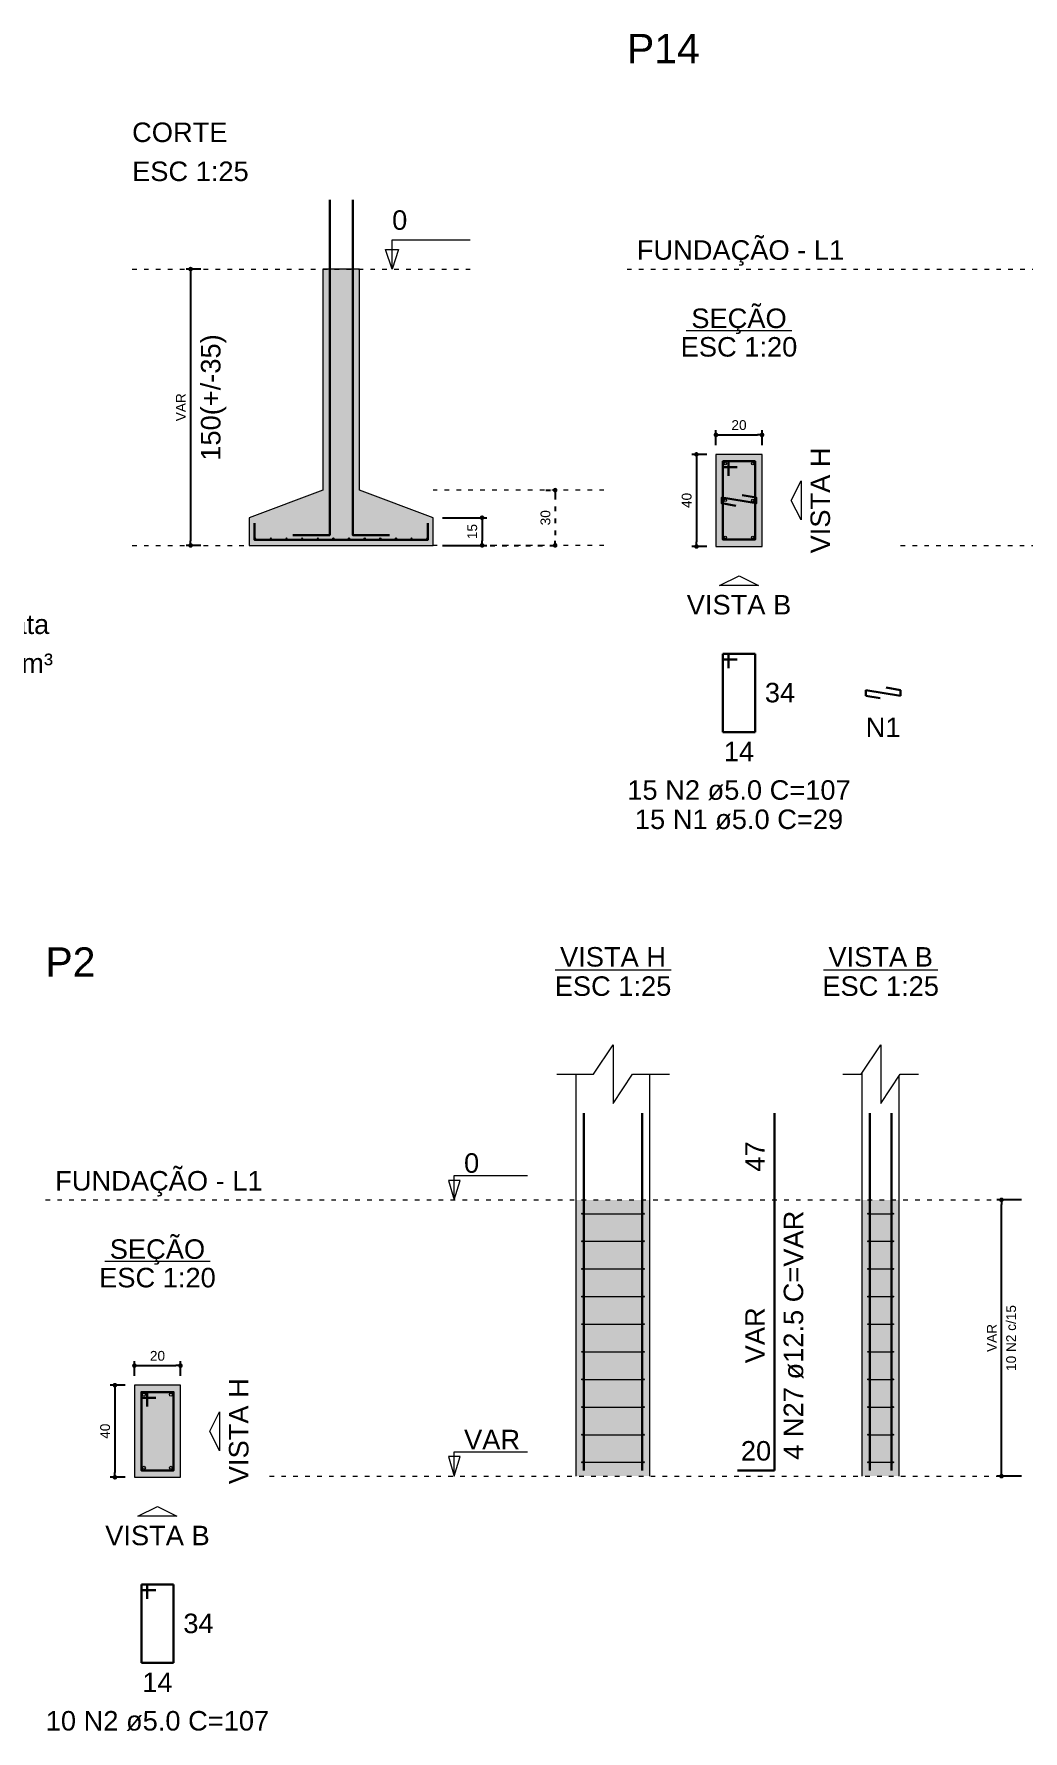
# Model space of a CAD drawing. Header units: millimetres. Extents: x 180 to 11148, y -1598 to 1045.
# Drawn here: x 637.84 to 659.32, y 4.95 to 41.81 of the extents above; entities that cross this region are included whole.
import ezdxf

# ---------------------------------------------------------------- set-up
doc = ezdxf.new("R2010")
doc.units = ezdxf.units.MM
doc.header["$MEASUREMENT"] = 0
doc.linetypes.add('DOT2', pattern=[3.175, 0, -3.175])
for name, color, linetype, lineweight in [('Descrição da armadura', 7, 'Continuous', 5), ('DT-Armadura', 2, 'Continuous', 30), ('DT-Barras na forma', 2, 'Continuous', 30), ('DT-Barras no corte', 5, 'Continuous', 5), ('DT-Barras rebatidas', 2, 'Continuous', 30), ('DT-Cotas', 9, 'Continuous', 5), ('DT-Estribos na forma', 5, 'Continuous', 5), ('DT-Forma', 5, 'Continuous', 5), ('DT-Hachura sapatas em corte', 43, 'Continuous', 5), ('DT-Hachura seção pilares', 252, 'Continuous', 5), ('DT-Hachura vista pilares', 252, 'Continuous', 5), ('DT-Pontilhado', 9, 'DOT2', 5), ('DT-Textos', 7, 'Continuous', 5), ('DT-Título', 3, 'Continuous', 20), ('Textos armaduras', 7, 'Continuous', 5)]:
    doc.layers.add(name, color=color, linetype=linetype, lineweight=lineweight)
doc.styles.add('Arial', font='arial.ttf')
doc.dimstyles.new('UM_20.000000', dxfattribs={"dimtxt": 0.18, "dimasz": 0.1, "dimexe": 0.1, "dimexo": 0.2, "dimgap": 0, "dimtad": 1, "dimtih": 1, "dimtoh": 1, "dimdec": 1, "dimlfac": 20, "dimzin": 0, "dimdsep": 46, "dimtxsty": 'Standard', "dimcen": 0.09, "dimdle": 0.1, "dimadec": 1, "dimazin": 2, "dimtfac": 1, "dimtdec": 4, "dimtofl": 0, "dimtmove": 0, "dimatfit": 3, "dimfxl": 1, "dimtolj": 1, "dimarcsym": 0})
doc.dimstyles.new('UM_25.000000', dxfattribs={"dimtxt": 0.18, "dimasz": 0.1, "dimexe": 0.1, "dimexo": 0.2, "dimgap": 0, "dimtad": 1, "dimtih": 1, "dimtoh": 1, "dimdec": 1, "dimlfac": 25, "dimzin": 0, "dimdsep": 46, "dimtxsty": 'Standard', "dimcen": 0.09, "dimdle": 0.1, "dimadec": 1, "dimazin": 2, "dimtfac": 1, "dimtdec": 4, "dimtofl": 0, "dimtmove": 0, "dimatfit": 3, "dimfxl": 1, "dimtolj": 1, "dimarcsym": 0})

# ---------------------------------------------------------------- blocks, each defined once
blk = doc.blocks.new('_Dot')
at = {"color": 0, "linetype": 'ByBlock', "lineweight": -2}
blk.add_line((-0.5, 0), (-1, 0), dxfattribs=at)
at = {"color": 0, "linetype": 'ByBlock', "const_width": 0.5}
blk.add_lwpolyline([(-0.25, 0, 1), (0.25, 0, 1)], format="xyb", close=True, dxfattribs=at)
blk = doc.blocks.new('*D128')
at = {"layer": 'Defpoints', "color": 0, "transparency": 16777216}
for p in [(641.667, 36.701), (641.243, 30.701), (641.667, 30.701)]:
    blk.add_point(p, dxfattribs=at)
at = {"layer": 'DT-Cotas', "color": 0, "lineweight": -2, "transparency": 16777216}
for p, q in [((641.467, 36.701), (641.143, 36.701)), ((641.243, 36.601), (641.243, 30.801)), ((641.467, 30.701), (641.143, 30.701))]:
    blk.add_line(p, q, dxfattribs=at)
at = {"layer": 'DT-Cotas', "color": 0, "lineweight": -2, "transparency": 16777216, "xscale": 0.1000000014901161, "yscale": 0.1000000014901161, "zscale": 0.1000000014901161}
for p, rotation in [((641.243, 36.701), 90), ((641.243, 30.701), 270)]:
    blk.add_blockref('_Dot', p, dxfattribs=dict(at, rotation=rotation))
at = {"layer": 'DT-Cotas', "transparency": 16777216, "insert": (641.031, 33.701), "char_height": 0.2118, "attachment_point": 5, "rotation": 90, "style": 'Arial'}
blk.add_mtext('\\A1;VAR', dxfattribs=at)
blk = doc.blocks.new('*D129')
at = {"layer": 'Defpoints', "color": 0, "transparency": 16777216}
for p in [(646.514, 31.301), (646.514, 30.701), (647.573, 30.701)]:
    blk.add_point(p, dxfattribs=at)
at = {"layer": 'DT-Cotas', "color": 0, "lineweight": -2, "transparency": 16777216}
for p, q in [((646.714, 31.301), (647.673, 31.301)), ((647.573, 31.201), (647.573, 30.801)), ((646.714, 30.701), (647.673, 30.701))]:
    blk.add_line(p, q, dxfattribs=at)
at = {"layer": 'DT-Cotas', "color": 0, "lineweight": -2, "transparency": 16777216, "xscale": 0.1000000014901161, "yscale": 0.1000000014901161, "zscale": 0.1000000014901161}
for p, rotation in [((647.573, 31.301), 90), ((647.573, 30.701), 270)]:
    blk.add_blockref('_Dot', p, dxfattribs=dict(at, rotation=rotation))
at = {"layer": 'DT-Cotas', "transparency": 16777216, "insert": (647.361, 31.001), "char_height": 0.2118, "attachment_point": 5, "rotation": 90, "style": 'Arial'}
blk.add_mtext('\\A1;15', dxfattribs=at)
blk = doc.blocks.new('*D130')
at = {"layer": 'Defpoints', "color": 0, "ltscale": 0.05, "transparency": 16777216}
for p in [(649.161, 31.901), (646.514, 30.701), (649.161, 30.701)]:
    blk.add_point(p, dxfattribs=at)
at = {"layer": 'DT-Pontilhado', "color": 0, "lineweight": -2, "ltscale": 0.05, "transparency": 16777216}
for p, q in [((648.961, 31.901), (649.061, 31.901)), ((649.161, 31.801), (649.161, 30.801)), ((646.714, 30.701), (649.261, 30.701))]:
    blk.add_line(p, q, dxfattribs=at)
at = {"layer": 'DT-Pontilhado', "color": 0, "lineweight": -2, "ltscale": 0.05, "transparency": 16777216, "xscale": 0.1000000014901161, "yscale": 0.1000000014901161, "zscale": 0.1000000014901161}
for p, rotation in [((649.161, 31.901), 90), ((649.161, 30.701), 270)]:
    blk.add_blockref('_Dot', p, dxfattribs=dict(at, rotation=rotation))
at = {"layer": 'DT-Pontilhado', "ltscale": 0.05, "transparency": 16777216, "insert": (648.95, 31.301), "char_height": 0.2118, "attachment_point": 5, "rotation": 90, "style": 'Arial'}
blk.add_mtext('\\A1;30', dxfattribs=at)
blk = doc.blocks.new('*D131')
at = {"layer": 'Defpoints', "color": 0, "transparency": 16777216}
for p in [(652.653, 32.677), (652.229, 30.677), (652.653, 30.677)]:
    blk.add_point(p, dxfattribs=at)
at = {"layer": 'DT-Cotas', "color": 0, "lineweight": -2, "transparency": 16777216}
for p, q in [((652.453, 32.677), (652.129, 32.677)), ((652.229, 32.577), (652.229, 30.777)), ((652.453, 30.677), (652.129, 30.677))]:
    blk.add_line(p, q, dxfattribs=at)
at = {"layer": 'DT-Cotas', "color": 0, "lineweight": -2, "transparency": 16777216, "xscale": 0.1000000014901161, "yscale": 0.1000000014901161, "zscale": 0.1000000014901161}
for p, rotation in [((652.229, 32.677), 90), ((652.229, 30.677), 270)]:
    blk.add_blockref('_Dot', p, dxfattribs=dict(at, rotation=rotation))
at = {"layer": 'DT-Cotas', "transparency": 16777216, "insert": (652.017, 31.677), "char_height": 0.2118, "attachment_point": 5, "rotation": 90, "style": 'Arial'}
blk.add_mtext('\\A1;40', dxfattribs=at)
blk = doc.blocks.new('*D132')
at = {"layer": 'Defpoints', "color": 0, "transparency": 16777216}
for p in [(653.653, 33.101), (652.653, 32.677), (653.653, 32.677)]:
    blk.add_point(p, dxfattribs=at)
at = {"layer": 'DT-Cotas', "color": 0, "lineweight": -2, "transparency": 16777216}
for p, q in [((652.653, 32.877), (652.653, 33.201)), ((653.653, 32.877), (653.653, 33.201)), ((652.753, 33.101), (653.553, 33.101))]:
    blk.add_line(p, q, dxfattribs=at)
at = {"layer": 'DT-Cotas', "color": 0, "lineweight": -2, "transparency": 16777216, "xscale": 0.1000000014901161, "yscale": 0.1000000014901161, "zscale": 0.1000000014901161, "rotation": 180}
blk.add_blockref('_Dot', (652.653, 33.101), dxfattribs=at)
at = {"layer": 'DT-Cotas', "color": 0, "lineweight": -2, "transparency": 16777216, "xscale": 0.1000000014901161, "yscale": 0.1000000014901161, "zscale": 0.1000000014901161}
blk.add_blockref('_Dot', (653.653, 33.101), dxfattribs=at)
at = {"layer": 'DT-Cotas', "transparency": 16777216, "insert": (653.153, 33.313), "char_height": 0.2118, "attachment_point": 5, "rotation": 0.0057, "style": 'Arial'}
blk.add_mtext('\\A1;20', dxfattribs=at)
blk = doc.blocks.new('*D164')
at = {"layer": 'Defpoints', "color": 0, "transparency": 16777216}
for p in [(640.023, 12.462), (639.599, 10.462), (640.023, 10.462)]:
    blk.add_point(p, dxfattribs=at)
at = {"layer": 'DT-Cotas', "color": 0, "lineweight": -2, "transparency": 16777216}
for p, q in [((639.823, 12.462), (639.499, 12.462)), ((639.599, 12.362), (639.599, 10.562)), ((639.823, 10.462), (639.499, 10.462))]:
    blk.add_line(p, q, dxfattribs=at)
at = {"layer": 'DT-Cotas', "color": 0, "lineweight": -2, "transparency": 16777216, "xscale": 0.1000000014901161, "yscale": 0.1000000014901161, "zscale": 0.1000000014901161}
for p, rotation in [((639.599, 12.462), 90), ((639.599, 10.462), 270)]:
    blk.add_blockref('_Dot', p, dxfattribs=dict(at, rotation=rotation))
at = {"layer": 'DT-Cotas', "transparency": 16777216, "insert": (639.387, 11.462), "char_height": 0.2118, "attachment_point": 5, "rotation": 90, "style": 'Arial'}
blk.add_mtext('\\A1;40', dxfattribs=at)
blk = doc.blocks.new('*D165')
at = {"layer": 'Defpoints', "color": 0, "transparency": 16777216}
for p in [(641.023, 12.886), (640.023, 12.462), (641.023, 12.462)]:
    blk.add_point(p, dxfattribs=at)
at = {"layer": 'DT-Cotas', "color": 0, "lineweight": -2, "transparency": 16777216}
for p, q in [((640.023, 12.662), (640.023, 12.986)), ((641.023, 12.662), (641.023, 12.986)), ((640.123, 12.886), (640.923, 12.886))]:
    blk.add_line(p, q, dxfattribs=at)
at = {"layer": 'DT-Cotas', "color": 0, "lineweight": -2, "transparency": 16777216, "xscale": 0.1000000014901161, "yscale": 0.1000000014901161, "zscale": 0.1000000014901161, "rotation": 180}
blk.add_blockref('_Dot', (640.023, 12.886), dxfattribs=at)
at = {"layer": 'DT-Cotas', "color": 0, "lineweight": -2, "transparency": 16777216, "xscale": 0.1000000014901161, "yscale": 0.1000000014901161, "zscale": 0.1000000014901161}
blk.add_blockref('_Dot', (641.023, 12.886), dxfattribs=at)
at = {"layer": 'DT-Cotas', "transparency": 16777216, "insert": (640.523, 13.098), "char_height": 0.2118, "attachment_point": 5, "rotation": 0.0057, "style": 'Arial'}
blk.add_mtext('\\A1;20', dxfattribs=at)
blk = doc.blocks.new('*D166')
at = {"layer": 'Defpoints', "color": 0, "transparency": 16777216}
for p in [(658.853, 16.486), (659.489, 16.486), (659.489, 10.486)]:
    blk.add_point(p, dxfattribs=at)
at = {"layer": 'DT-Cotas', "color": 0, "lineweight": -2, "transparency": 16777216}
for p, q in [((659.289, 16.486), (658.753, 16.486)), ((658.853, 10.586), (658.853, 16.386)), ((659.289, 10.486), (658.753, 10.486))]:
    blk.add_line(p, q, dxfattribs=at)
at = {"layer": 'DT-Cotas', "color": 0, "lineweight": -2, "transparency": 16777216, "xscale": 0.1000000014901161, "yscale": 0.1000000014901161, "zscale": 0.1000000014901161}
for p, rotation in [((658.853, 16.486), 90), ((658.853, 10.486), 270)]:
    blk.add_blockref('_Dot', p, dxfattribs=dict(at, rotation=rotation))

msp = doc.modelspace()

# ---------------------------------------------------------------- hatches: boundary and pattern name
at = {"layer": 'DT-Hachura sapatas em corte', "linetype": 'Continuous'}
msp.add_hatch(color=256, dxfattribs=at).paths.add_polyline_path([(644.1139, 31.9013), (644.1139, 31.9013), (642.5139, 31.3013), (642.5139, 30.7013), (646.5139, 30.7013), (646.5139, 31.3013), (644.9139, 31.9013), (644.9139, 31.9013), (644.9139, 36.7013), (644.1139, 36.7013), (644.1139, 31.9013)])
at = {"layer": 'DT-Hachura seção pilares', "linetype": 'Continuous'}
for points in [[(652.6528, 30.6771), (652.6528, 30.6771), (653.6528, 30.6771), (653.6528, 32.6771), (652.6528, 32.6771), (652.6528, 30.6771)], [(640.0228, 10.4621), (640.0228, 10.4621), (641.0228, 10.4621), (641.0228, 12.4621), (640.0228, 12.4621), (640.0228, 10.4621)]]:
    msp.add_hatch(color=256, dxfattribs=at).paths.add_polyline_path(points)
at = {"layer": 'DT-Hachura vista pilares', "linetype": 'Continuous'}
for points in [[(649.6172, 10.4863), (649.6172, 16.4863), (651.2172, 16.4863), (651.2172, 10.4863), (649.6172, 10.4863)], [(655.8296, 10.4863), (655.8296, 16.4863), (656.6296, 16.4863), (656.6296, 10.4863), (655.8296, 10.4863)]]:
    msp.add_hatch(color=256, dxfattribs=at).paths.add_polyline_path(points)

# ---------------------------------------------------------------- linework, layer by layer
at = {"layer": 'DT-Armadura'}
for points in [[(644.2639, 38.2081), (644.2639, 30.9263), (643.4639, 30.9263)], [(644.7639, 38.2081), (644.7639, 30.9263), (645.5639, 30.9263)], [(642.6339, 31.1813), (642.6339, 30.8213), (646.3939, 30.8213), (646.3939, 31.1813)]]:
    msp.add_lwpolyline(points, dxfattribs=at)
at = {"layer": 'DT-Barras na forma'}
for points in [[(652.9278, 32.2146), (652.9278, 32.5271), (652.8028, 32.5271), (652.8028, 30.8271), (653.5028, 30.8271), (653.5028, 32.5271), (652.8028, 32.5271), (652.8028, 32.4021), (653.1153, 32.4021)], [(653.2195, 31.791), (653.5278, 31.7396), (653.5278, 31.6146), (652.7778, 31.7396), (652.7778, 31.6146), (653.086, 31.5633)], [(649.7822, 10.6063), (649.7822, 16.4863), (649.7822, 18.3697)], [(651.0522, 10.6063), (651.0522, 16.4863), (651.0522, 18.3697)], [(655.9946, 10.6063), (655.9946, 16.4863), (655.9946, 18.3697)], [(656.4646, 10.6063), (656.4646, 16.4863), (656.4646, 18.3697)], [(640.2978, 11.9996), (640.2978, 12.3121), (640.1728, 12.3121), (640.1728, 10.6121), (640.8728, 10.6121), (640.8728, 12.3121), (640.1728, 12.3121), (640.1728, 12.1871), (640.4853, 12.1871)]]:
    msp.add_lwpolyline(points, dxfattribs=at)
at = {"layer": 'DT-Barras no corte'}
for centre, radius in [((652.8528, 32.4771), 0.025), ((653.4528, 32.4771), 0.025), ((652.8528, 31.6771), 0.025), ((653.4528, 31.6771), 0.025), ((642.6465, 30.8513), 0.0126), ((642.9861, 30.8513), 0.0126), ((643.3256, 30.8513), 0.0126), ((643.6651, 30.8513), 0.0126), ((644.0047, 30.8513), 0.0126), ((644.3442, 30.8513), 0.0126), ((644.6837, 30.8513), 0.0126), ((645.0232, 30.8513), 0.0126), ((645.3628, 30.8513), 0.0126), ((645.7023, 30.8513), 0.0126), ((646.0418, 30.8513), 0.0126), ((646.3813, 30.8513), 0.0126), ((652.8528, 30.8771), 0.025), ((653.4528, 30.8771), 0.025), ((640.229, 12.2559), 0.0312), ((640.8165, 12.2559), 0.0312), ((640.229, 10.6684), 0.0312), ((640.8165, 10.6684), 0.0312)]:
    msp.add_circle(centre, radius, dxfattribs=at)
at = {"layer": 'DT-Barras rebatidas'}
for p, q in [((652.9278, 28.3473), (652.8028, 28.3473)), ((652.8028, 28.3473), (652.8028, 26.6473)), ((653.5028, 28.3473), (652.8028, 28.3473)), ((652.8028, 28.3473), (652.8028, 28.2223)), ((652.8028, 28.2223), (653.1153, 28.2223)), ((652.9278, 28.0348), (652.9278, 28.3473)), ((653.5028, 26.6473), (653.5028, 28.3473)), ((656.657, 27.4348), (655.907, 27.5598)), ((655.907, 27.5598), (655.907, 27.4348)), ((655.907, 27.4348), (656.2153, 27.3835)), ((656.3488, 27.6112), (656.657, 27.5598)), ((656.657, 27.5598), (656.657, 27.4348)), ((652.8028, 26.6473), (653.5028, 26.6473)), ((653.9234, 16.4863), (653.9234, 18.3697)), ((653.9234, 10.6063), (653.9234, 16.4863)), ((653.1234, 10.6063), (653.9234, 10.6063)), ((640.2978, 8.1323), (640.1728, 8.1323)), ((640.1728, 8.1323), (640.1728, 6.4323)), ((640.8728, 8.1323), (640.1728, 8.1323)), ((640.1728, 8.1323), (640.1728, 8.0073)), ((640.2978, 7.8198), (640.2978, 8.1323)), ((640.8728, 6.4323), (640.8728, 8.1323)), ((640.1728, 8.0073), (640.4853, 8.0073)), ((640.1728, 6.4323), (640.8728, 6.4323))]:
    msp.add_line(p, q, dxfattribs=at)
at = {"layer": 'DT-Cotas'}
for points in [[(649.1936, 19.2169), (649.9936, 19.2169), (650.4172, 19.8523), (650.4172, 18.5815), (650.8408, 19.2169), (651.6408, 19.2169)], [(655.406, 19.2169), (655.806, 19.2169), (656.2296, 19.8523), (656.2296, 18.5815), (656.6532, 19.2169), (657.0532, 19.2169)]]:
    msp.add_lwpolyline(points, dxfattribs=at)
at = {"layer": 'DT-Estribos na forma'}
for p, q in [((649.7472, 16.1863), (651.0872, 16.1863)), ((655.9596, 16.1863), (656.4996, 16.1863)), ((649.7472, 15.5863), (651.0872, 15.5863)), ((655.9596, 15.5863), (656.4996, 15.5863)), ((649.7472, 14.9863), (651.0872, 14.9863)), ((655.9596, 14.9863), (656.4996, 14.9863)), ((649.7472, 14.3863), (651.0872, 14.3863)), ((655.9596, 14.3863), (656.4996, 14.3863)), ((649.7472, 13.7863), (651.0872, 13.7863)), ((655.9596, 13.7863), (656.4996, 13.7863)), ((649.7472, 13.1863), (651.0872, 13.1863)), ((655.9596, 13.1863), (656.4996, 13.1863)), ((649.7472, 12.5863), (651.0872, 12.5863)), ((655.9596, 12.5863), (656.4996, 12.5863)), ((649.7472, 11.9863), (651.0872, 11.9863)), ((655.9596, 11.9863), (656.4996, 11.9863)), ((649.7472, 11.3863), (651.0872, 11.3863)), ((655.9596, 11.3863), (656.4996, 11.3863)), ((649.7472, 10.7863), (651.0872, 10.7863)), ((655.9596, 10.7863), (656.4996, 10.7863))]:
    msp.add_line(p, q, dxfattribs=at)
for centre in [(649.7472, 16.1863), (651.0872, 16.1863), (655.9596, 16.1863), (656.4996, 16.1863), (649.7472, 15.5863), (651.0872, 15.5863), (655.9596, 15.5863), (656.4996, 15.5863), (649.7472, 14.9863), (651.0872, 14.9863), (655.9596, 14.9863), (656.4996, 14.9863), (649.7472, 14.3863), (651.0872, 14.3863), (655.9596, 14.3863), (656.4996, 14.3863), (649.7472, 13.7863), (651.0872, 13.7863), (655.9596, 13.7863), (656.4996, 13.7863), (649.7472, 13.1863), (651.0872, 13.1863), (655.9596, 13.1863), (656.4996, 13.1863), (649.7472, 12.5863), (651.0872, 12.5863), (655.9596, 12.5863), (656.4996, 12.5863), (649.7472, 11.9863), (651.0872, 11.9863), (655.9596, 11.9863), (656.4996, 11.9863), (649.7472, 11.3863), (651.0872, 11.3863), (655.9596, 11.3863), (656.4996, 11.3863), (649.7472, 10.7863), (651.0872, 10.7863), (655.9596, 10.7863), (656.4996, 10.7863)]:
    msp.add_circle(centre, 0.01, dxfattribs=at)
at = {"layer": 'DT-Forma'}
for p, q in [((649.6172, 16.4863), (649.6172, 19.2169)), ((651.2172, 16.4863), (651.2172, 19.2169)), ((655.8296, 16.4863), (655.8296, 19.2523)), ((656.6296, 16.4863), (656.6296, 19.1815)), ((649.6172, 10.4863), (649.6172, 16.4863)), ((651.2172, 10.4863), (651.2172, 16.4863)), ((655.8296, 10.4863), (655.8296, 16.4863)), ((656.6296, 10.4863), (656.6296, 16.4863))]:
    msp.add_line(p, q, dxfattribs=at)
for points in [[(644.1139, 31.9013), (644.1139, 31.9013), (642.5139, 31.3013), (642.5139, 30.7013), (646.5139, 30.7013), (646.5139, 31.3013), (644.9139, 31.9013), (644.9139, 31.9013), (644.9139, 36.7013), (644.1139, 36.7013), (644.1139, 31.9013)], [(652.6528, 30.6771), (653.6528, 30.6771), (653.6528, 32.6771), (652.6528, 32.6771), (652.6528, 30.6771)], [(640.0228, 10.4621), (641.0228, 10.4621), (641.0228, 12.4621), (640.0228, 12.4621), (640.0228, 10.4621)]]:
    msp.add_lwpolyline(points, close=True, dxfattribs=at)
at = {"layer": 'DT-Pontilhado', "ltscale": 0.05}
for p, q in [((639.9723, 36.7013), (647.3611, 36.7013)), ((650.7204, 36.7013), (672.4366, 36.7013)), ((650.2204, 31.9013), (646.5139, 31.9013)), ((639.9723, 30.7013), (642.5139, 30.7013)), ((650.2204, 30.7013), (646.5139, 30.7013)), ((656.6612, 30.7013), (672.4366, 30.7013)), ((638.0904, 16.4863), (659.1712, 16.4863)), ((642.9551, 10.4863), (659.1712, 10.4863))]:
    msp.add_line(p, q, dxfattribs=at)
at = {"layer": 'DT-Textos'}
for p, q in [((652.0084, 35.367), (654.2972, 35.367)), ((649.1575, 21.4832), (651.6769, 21.4832)), ((654.9862, 21.4832), (657.473, 21.4832)), ((639.3783, 15.152), (641.6672, 15.152))]:
    msp.add_line(p, q, dxfattribs=at)
for points in [[(645.6199, 36.7013), (645.6199, 37.3367), (647.3143, 37.3367)], [(646.9697, 16.4863), (647.0968, 16.9099), (646.8426, 16.9099), (646.9697, 16.4863), (646.9697, 17.0158), (648.5582, 17.0158)], [(646.9697, 10.4863), (647.0968, 10.9099), (646.8426, 10.9099), (646.9697, 10.4863), (646.9697, 11.0158), (648.5582, 11.0158)]]:
    msp.add_lwpolyline(points, dxfattribs=at)
for points in [[(645.7611, 37.1249), (645.6199, 36.7013), (645.4787, 37.1249), (645.7611, 37.1249)], [(654.5, 31.6771), (654.5, 31.2535), (654.2882, 31.6771), (654.5, 32.1007), (654.5, 31.6771)], [(653.1528, 29.8299), (652.7292, 29.8299), (653.1528, 30.0417), (653.5764, 29.8299), (653.1528, 29.8299)], [(641.87, 11.4621), (641.87, 11.0385), (641.6582, 11.4621), (641.87, 11.8857), (641.87, 11.4621)], [(640.5228, 9.6149), (640.0992, 9.6149), (640.5228, 9.8267), (640.9464, 9.6149), (640.5228, 9.6149)]]:
    msp.add_lwpolyline(points, close=True, dxfattribs=at)

# ---------------------------------------------------------------- texts
at = {"layer": 'Descrição da armadura', "linetype": 'Continuous', "char_height": 0.4236, "attachment_point": 8, "line_spacing_factor": 0.798, "style": 'Arial'}
for s, insert, width in [('N1', (656.282, 26.5363), 1.516797), ('15 N2 ø5.0 C=107', (653.1528, 25.1647), 9.7294), ('15 N1 ø5.0 C=29', (653.1528, 24.5293), 8.446648), ('10 N2 ø5.0 C=107', (640.5228, 4.9497), 9.7294)]:
    msp.add_mtext(s, dxfattribs=dict(at, insert=insert, width=width))
at = {"layer": 'Descrição da armadura', "linetype": 'Continuous', "attachment_point": 8, "rotation": 90, "line_spacing_factor": 0.798, "style": 'Arial'}
for s, insert, char_height, width in [('4 N27 ø12.5 C=VAR', (654.5588, 13.5463), 0.4236, 10.849327), ('10 N2 c/15', (659.1712, 13.4863), 0.2118, 2.869342)]:
    msp.add_mtext(s, dxfattribs=dict(at, insert=insert, char_height=char_height, width=width))
at = {"layer": 'DT-Cotas', "insert": (642.0187, 33.9127), "char_height": 0.4236, "width": 5.129285, "attachment_point": 8, "rotation": 90, "line_spacing_factor": 0.798, "style": 'Arial'}
msp.add_mtext('150(+/-35)', dxfattribs=at)
at = {"layer": 'DT-Cotas', "linetype": 'Continuous', "insert": (658.7476, 13.4863), "char_height": 0.2118, "width": 1.219868, "attachment_point": 8, "rotation": 90, "line_spacing_factor": 0.798, "style": 'Arial'}
msp.add_mtext('VAR', dxfattribs=at)
at = {"layer": 'DT-Textos', "char_height": 0.4236, "attachment_point": 7, "line_spacing_factor": 0.798, "style": 'Arial'}
for s, insert, width in [('CORTE', (639.9723, 39.4547), 3.867738), ('ESC 1:25', (639.9723, 38.6075), 4.729993), ('0', (645.6199, 37.5485), 0.614586), ('Solo compactado sobre a sapata', (629.5217, 28.6477), 16.156763), ('peso específico > 1600.00 kgf/m³', (629.5217, 27.8007), 16.309465), ('0', (647.1815, 17.0688), 0.614586), ('VAR', (647.1815, 11.0688), 2.272188)]:
    msp.add_mtext(s, dxfattribs=dict(at, insert=insert, width=width))
at = {"layer": 'DT-Textos', "linetype": 'Continuous', "char_height": 0.4236, "line_spacing_factor": 0.798, "style": 'Arial'}
for s, insert, width, attachment_point in [('FUNDAÇÃO - L1', (650.9327, 36.7737), 8.412114, 7), ('SEÇÃO', (653.1527, 35.2907), 3.868817, 8), ('ESC 1:20', (653.1528, 34.7951), 4.729993, 8), ('VISTA B', (653.1528, 29.1945), 4.237353, 8), ('VISTA H', (650.4172, 21.5467), 4.298326, 8), ('VISTA B', (656.2296, 21.5467), 4.237353, 8), ('ESC 1:25', (650.4172, 20.9113), 4.729993, 8), ('ESC 1:25', (656.2296, 20.9113), 4.729993, 8), ('FUNDAÇÃO - L1', (638.3017, 16.5587), 8.412114, 7), ('SEÇÃO', (640.5227, 15.0757), 3.868817, 8), ('ESC 1:20', (640.5228, 14.5801), 4.729993, 8), ('VISTA B', (640.5228, 8.9795), 4.237353, 8)]:
    msp.add_mtext(s, dxfattribs=dict(at, insert=insert, width=width, attachment_point=attachment_point))
at = {"layer": 'DT-Textos', "linetype": 'Continuous', "char_height": 0.4236, "width": 4.298326, "attachment_point": 8, "rotation": 90, "line_spacing_factor": 0.798, "style": 'Arial'}
for insert in [(655.1354, 31.6771), (642.5054, 11.4621)]:
    msp.add_mtext('VISTA H', dxfattribs=dict(at, insert=insert))
at = {"layer": 'DT-Título', "linetype": 'Continuous', "char_height": 0.6354, "attachment_point": 7, "line_spacing_factor": 0.798, "style": 'Arial'}
for s, insert, width in [('P14', (650.7204, 41.1733), 3.277073), ('P2', (638.0904, 21.3349), 2.252763)]:
    msp.add_mtext(s, dxfattribs=dict(at, insert=insert, width=width))
at = {"layer": 'Textos armaduras', "linetype": 'Continuous', "char_height": 0.4236, "width": 1.31981, "attachment_point": 7, "line_spacing_factor": 0.798, "style": 'Arial'}
for s, insert in [('34', (653.7146, 27.2855)), ('14', (652.8228, 26.0119)), ('20', (653.1934, 10.8181)), ('34', (641.0846, 7.0705)), ('14', (640.1928, 5.7969))]:
    msp.add_mtext(s, dxfattribs=dict(at, insert=insert))
at = {"layer": 'Textos armaduras', "linetype": 'Continuous', "char_height": 0.4236, "attachment_point": 7, "rotation": 90, "line_spacing_factor": 0.798, "style": 'Arial'}
for s, insert, width in [('47', (653.7116, 17.0981), 1.31981), ('VAR', (653.7116, 12.9364), 2.439737)]:
    msp.add_mtext(s, dxfattribs=dict(at, insert=insert, width=width))

# ---------------------------------------------------------------- dimensions: what is measured, and where the dimension line sits
at = {"layer": 'DT-Cotas'}
for base, p1, p2, text, picture, middle in [((641.2431, 30.7013), (641.6667, 36.7013), (641.6667, 30.7013), 'VAR', '*D128', (641.0313, 33.7013)), ((658.8535, 16.4863), (659.4889, 10.4863), (659.4889, 16.4863), ' ', '*D166', (658.6417, 13.4863))]:
    dim = msp.add_linear_dim(base=base, p1=p1, p2=p2, angle=90, text=text, dimstyle='UM_25.000000', override={"dimtxt": 0.2118, "dimasz": 0.1, "dimexe": 0.1, "dimexo": 0.2, "dimtad": 1, "dimtih": 0, "dimtoh": 0, "dimdec": 1, "dimlfac": 25, "dimzin": 8, "dimtxsty": 'Arial', "dimblk": 'Dot', "dimblk1": 'Dot', "dimblk2": 'Dot', "dimsah": 1, "dimdle": 0.1, "dimse1": 0, "dimse2": 0, "dimclrt": 256, "dimadec": 1, "dimazin": 3, "dimtmove": 2, "dimldrblk": 'Dot'}, dxfattribs=at)
    dim.commit()
    dim.dimension.update_dxf_attribs({"geometry": picture, "text_midpoint": middle, "dimtype": 160, "text_rotation": 90})
for base, p1, p2, picture, middle in [((653.6528, 33.1007), (652.6528, 32.6771), (653.6528, 32.6771), '*D132', (653.1528, 33.3125)), ((641.0228, 12.8857), (640.0228, 12.4621), (641.0228, 12.4621), '*D165', (640.5228, 13.0975))]:
    dim = msp.add_linear_dim(base=base, p1=p1, p2=p2, dimstyle='UM_20.000000', override={"dimtxt": 0.2118, "dimasz": 0.1, "dimexe": 0.1, "dimexo": 0.2, "dimtad": 1, "dimtih": 0, "dimtoh": 0, "dimdec": 1, "dimlfac": 20, "dimzin": 8, "dimtxsty": 'Arial', "dimblk": 'Dot', "dimblk1": 'Dot', "dimblk2": 'Dot', "dimsah": 1, "dimdle": 0.1, "dimse1": 0, "dimse2": 0, "dimclrt": 256, "dimadec": 1, "dimazin": 3, "dimtmove": 2, "dimldrblk": 'Dot'}, dxfattribs=at)
    dim.commit()
    dim.dimension.update_dxf_attribs({"geometry": picture, "text_midpoint": middle, "dimtype": 160, "text_rotation": 0.00573})
for base, p1, p2, dimstyle, override, picture, middle in [((652.2292, 30.6771), (652.6528, 32.6771), (652.6528, 30.6771), 'UM_20.000000', {"dimtxt": 0.2118, "dimasz": 0.1, "dimexe": 0.1, "dimexo": 0.2, "dimtad": 1, "dimtih": 0, "dimtoh": 0, "dimdec": 1, "dimlfac": 20, "dimzin": 8, "dimtxsty": 'Arial', "dimblk": 'Dot', "dimblk1": 'Dot', "dimblk2": 'Dot', "dimsah": 1, "dimdle": 0.1, "dimse1": 0, "dimse2": 0, "dimclrt": 256, "dimadec": 1, "dimazin": 3, "dimtmove": 2, "dimldrblk": 'Dot'}, '*D131', (652.0174, 31.6771)), ((647.5729, 30.7013), (646.5139, 31.3013), (646.5139, 30.7013), 'UM_25.000000', {"dimtxt": 0.2118, "dimasz": 0.1, "dimexe": 0.1, "dimexo": 0.2, "dimtad": 1, "dimtih": 0, "dimtoh": 0, "dimdec": 1, "dimlfac": 25, "dimzin": 8, "dimtxsty": 'Arial', "dimblk": 'Dot', "dimblk1": 'Dot', "dimblk2": 'Dot', "dimsah": 1, "dimdle": 0.1, "dimse1": 0, "dimse2": 0, "dimclrt": 256, "dimadec": 1, "dimazin": 3, "dimtmove": 2, "dimldrblk": 'Dot'}, '*D129', (647.3611, 31.0013)), ((639.5992, 10.4621), (640.0228, 12.4621), (640.0228, 10.4621), 'UM_20.000000', {"dimtxt": 0.2118, "dimasz": 0.1, "dimexe": 0.1, "dimexo": 0.2, "dimtad": 1, "dimtih": 0, "dimtoh": 0, "dimdec": 1, "dimlfac": 20, "dimzin": 8, "dimtxsty": 'Arial', "dimblk": 'Dot', "dimblk1": 'Dot', "dimblk2": 'Dot', "dimsah": 1, "dimdle": 0.1, "dimse1": 0, "dimse2": 0, "dimclrt": 256, "dimadec": 1, "dimazin": 3, "dimtmove": 2, "dimldrblk": 'Dot'}, '*D164', (639.3874, 11.4621))]:
    dim = msp.add_linear_dim(base=base, p1=p1, p2=p2, angle=90, dimstyle=dimstyle, override=override, dxfattribs=at)
    dim.commit()
    dim.dimension.update_dxf_attribs({"geometry": picture, "text_midpoint": middle, "dimtype": 160, "text_rotation": 90})
at = {"layer": 'DT-Pontilhado', "ltscale": 0.05}
dim = msp.add_linear_dim(base=(649.1614, 30.7013), p1=(649.1614, 31.9013), p2=(646.5139, 30.7013), angle=90, dimstyle='UM_25.000000', override={"dimtxt": 0.2118, "dimasz": 0.1, "dimexe": 0.1, "dimexo": 0.2, "dimtad": 1, "dimtih": 0, "dimtoh": 0, "dimdec": 1, "dimlfac": 25, "dimzin": 8, "dimtxsty": 'Arial', "dimblk": 'Dot', "dimblk1": 'Dot', "dimblk2": 'Dot', "dimsah": 1, "dimdle": 0.1, "dimse1": 0, "dimse2": 0, "dimclrt": 256, "dimadec": 1, "dimazin": 3, "dimtmove": 2, "dimldrblk": 'Dot'}, dxfattribs=at)
dim.commit()
dim.dimension.update_dxf_attribs({"geometry": '*D130', "text_midpoint": (648.9496, 31.3013), "dimtype": 160, "text_rotation": 90})

doc.saveas('drawing.dxf')
